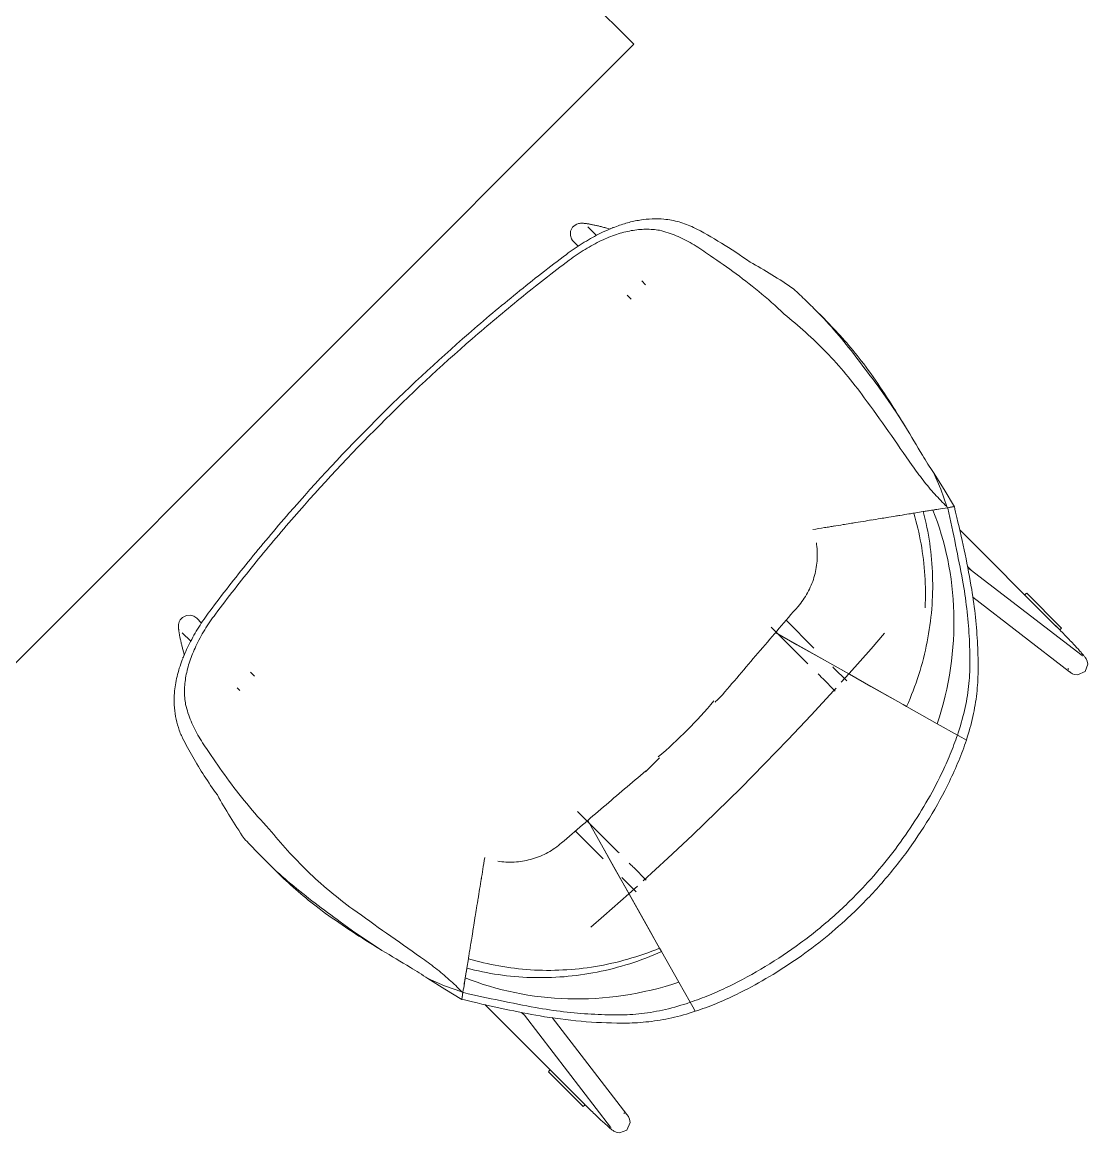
# Model space of a CAD drawing. Header units: millimetres. Extents: x 79795 to 317870, y -36033 to 97293.
# Drawn here: x 187327 to 188159, y 16444 to 17311 of the extents above; entities that cross this region are included whole.
import ezdxf

# ---------------------------------------------------------------- set-up
doc = ezdxf.new("R2010")
doc.units = ezdxf.units.MM
doc.header["$MEASUREMENT"] = 0
doc.layers.add('I-FURN', color=8, linetype='CONTINUOUS', lineweight=9)

msp = doc.modelspace()

# ---------------------------------------------------------------- linework, layer by layer
at = {"layer": 'I-FURN'}
for p, q in [((187804.6, 17293.55), (187309.63, 17788.53)), ((187309.63, 16798.58), (187804.6, 17293.55)), ((187755.22, 17147.78), (187756.8, 17150.86)), ((187756.8, 17150.86), (187758.72, 17152.56)), ((187758.72, 17152.56), (187760.24, 17153.33)), ((187760.24, 17153.33), (187761.35, 17153.67)), ((187761.35, 17153.67), (187762.2, 17153.84)), ((187762.2, 17153.84), (187762.88, 17153.92)), ((187762.88, 17153.92), (187763.46, 17153.95)), ((187763.46, 17153.95), (187763.98, 17153.96)), ((187763.98, 17153.96), (187764.46, 17153.95)), ((187764.46, 17153.95), (187764.93, 17153.93)), ((187764.93, 17153.93), (187765.39, 17153.9)), ((187765.39, 17153.9), (187765.85, 17153.86)), ((187765.85, 17153.86), (187766.32, 17153.81)), ((187766.32, 17153.81), (187766.79, 17153.75)), ((187766.79, 17153.75), (187767.28, 17153.69)), ((187767.28, 17153.69), (187767.78, 17153.62)), ((187767.78, 17153.62), (187768.29, 17153.54)), ((187768.29, 17153.54), (187768.82, 17153.46)), ((187775.43, 17144.39), (187768.74, 17151.09)), ((187768.82, 17153.46), (187769.36, 17153.37)), ((187769.36, 17153.37), (187769.92, 17153.27)), ((187769.92, 17153.27), (187770.49, 17153.17)), ((187770.49, 17153.17), (187771.07, 17153.06)), ((187771.07, 17153.06), (187771.67, 17152.94)), ((187771.67, 17152.94), (187772.29, 17152.82)), ((187772.29, 17152.82), (187772.91, 17152.69)), ((187772.91, 17152.69), (187773.55, 17152.55)), ((187773.55, 17152.55), (187774.2, 17152.41)), ((187774.2, 17152.41), (187774.86, 17152.27)), ((187774.86, 17152.27), (187775.53, 17152.12)), ((187775.53, 17152.12), (187776.22, 17151.96)), ((187776.22, 17151.96), (187776.91, 17151.8)), ((187776.91, 17151.8), (187777.6, 17151.63)), ((187777.6, 17151.63), (187778.31, 17151.46)), ((187778.31, 17151.46), (187779.02, 17151.29)), ((187779.02, 17151.29), (187779.73, 17151.11)), ((187779.73, 17151.11), (187780.45, 17150.93)), ((187780.45, 17150.93), (187781.17, 17150.74)), ((187781.17, 17150.74), (187781.89, 17150.55)), ((187781.89, 17150.55), (187782.61, 17150.36)), ((187782.61, 17150.36), (187782.81, 17150.31)), ((187786.21, 17149.4), (187782.81, 17150.31)), ((187788, 17150.38), (187788.14, 17150.88)), ((187755.22, 17147.78), (187755.05, 17144.33)), ((187755.05, 17144.33), (187755.86, 17141.9)), ((187755.86, 17141.9), (187756.8, 17140.47)), ((187756.8, 17140.47), (187757.42, 17139.77)), ((187757.42, 17139.77), (187761.21, 17135.99)), ((187813.82, 17106), (187810.93, 17108.89)), ((187799.27, 17097.93), (187802.5, 17094.69)), ((187952.64, 17079.92), (187946.7, 17085.86)), ((187994.44, 17027.76), (188002.6, 17016.45)), ((188002.6, 17016.45), (188009.77, 17005.78)), ((188009.77, 17005.78), (188016.61, 16995.17)), ((188038.62, 16959.38), (188044.34, 16946.42)), ((188046.75, 16946.08), (188038.62, 16959.38)), ((188044.34, 16946.42), (188048.87, 16932.91)), ((188054.87, 16932.77), (188046.75, 16946.08)), ((188049.45, 16932), (188048.87, 16932.91)), ((188049.45, 16932), (188054.83, 16932.87)), ((188054.81, 16932.86), (188049.48, 16932)), ((188054.23, 16932.77), (188049.51, 16932.01)), ((188023.07, 16927.72), (188030.46, 16928.92)), ((188030.46, 16928.92), (188033.7, 16929.44)), ((188033.7, 16929.44), (188038.02, 16930.14)), ((188038.02, 16930.14), (188044.05, 16931.12)), ((188049.48, 16932), (188049.57, 16931.52)), ((188132.79, 16840.93), (188058.84, 16914.89)), ((187947.25, 16903.2), (187947.05, 16904.69)), ((188064.97, 16886.12), (188067.64, 16883.46)), ((188067.16, 16883.89), (188065.99, 16884.67)), ((188154.42, 16816.67), (188067.16, 16883.89)), ((188109.81, 16863.9), (188111.18, 16865.26)), ((188138.49, 16838.05), (188111.23, 16865.31)), ((188069.14, 16862.16), (188144.65, 16804)), ((187452.32, 16846.38), (187450.62, 16844.46)), ((187455.4, 16847.96), (187452.32, 16846.38)), ((187455.4, 16847.96), (187458.85, 16848.13)), ((187458.85, 16848.13), (187461.28, 16847.32)), ((187461.28, 16847.32), (187462.71, 16846.38)), ((187462.71, 16846.38), (187463.41, 16845.76)), ((187467.19, 16841.97), (187463.41, 16845.76)), ((187449.23, 16839.72), (187449.22, 16839.2)), ((187449.22, 16839.2), (187449.23, 16838.72)), ((187449.26, 16840.3), (187449.23, 16839.72)), ((187449.23, 16838.72), (187449.25, 16838.25)), ((187449.25, 16838.25), (187449.28, 16837.79)), ((187449.34, 16840.98), (187449.26, 16840.3)), ((187449.28, 16837.79), (187449.32, 16837.33)), ((187449.32, 16837.33), (187449.37, 16836.86)), ((187449.5, 16841.82), (187449.34, 16840.98)), ((187449.85, 16842.94), (187449.5, 16841.82)), ((187450.62, 16844.46), (187449.85, 16842.94)), ((187911.9, 16838.8), (187938.93, 16811.77)), ((187945.17, 16822.5), (187923.49, 16844.18)), ((188133.01, 16840.71), (188132.79, 16840.93)), ((188137.07, 16836.64), (188132.8, 16840.91)), ((188134.01, 16839.71), (188133.01, 16840.71)), ((188135.01, 16838.71), (188134.01, 16839.71)), ((188135.99, 16837.71), (188135.01, 16838.71)), ((188136.98, 16836.72), (188135.99, 16837.71)), ((188138.44, 16838), (188137.07, 16836.64)), ((187449.37, 16836.86), (187449.43, 16836.38)), ((187449.43, 16836.38), (187449.49, 16835.9)), ((187449.49, 16835.9), (187449.56, 16835.4)), ((187449.56, 16835.4), (187449.64, 16834.89)), ((187449.64, 16834.89), (187449.72, 16834.36)), ((187449.72, 16834.36), (187449.81, 16833.82)), ((187449.81, 16833.82), (187449.91, 16833.26)), ((187449.91, 16833.26), (187450.01, 16832.69)), ((187450.01, 16832.69), (187450.12, 16832.11)), ((187450.12, 16832.11), (187450.24, 16831.51)), ((187450.24, 16831.51), (187450.36, 16830.89)), ((187450.36, 16830.89), (187450.49, 16830.27)), ((187450.49, 16830.27), (187450.63, 16829.63)), ((187450.63, 16829.63), (187450.77, 16828.98)), ((187450.77, 16828.98), (187450.91, 16828.32)), ((187450.91, 16828.32), (187451.06, 16827.64)), ((187452.09, 16834.44), (187458.79, 16827.75)), ((187931.94, 16825.11), (187915.22, 16834.53)), ((187915.22, 16834.53), (188014.8, 16778.43)), ((188000.16, 16833.98), (187989.73, 16821.91)), ((188137.95, 16835.73), (188136.98, 16836.72)), ((188138.91, 16834.75), (188137.95, 16835.73)), ((188139.87, 16833.77), (188138.91, 16834.75)), ((188140.81, 16832.81), (188139.87, 16833.77)), ((188141.74, 16831.85), (188140.81, 16832.81)), ((188142.65, 16830.91), (188141.74, 16831.85)), ((188143.54, 16829.98), (188142.65, 16830.91)), ((188144.42, 16829.07), (188143.54, 16829.98)), ((188145.28, 16828.18), (188144.42, 16829.07)), ((187451.06, 16827.64), (187451.22, 16826.96)), ((187451.22, 16826.96), (187451.38, 16826.27)), ((187451.38, 16826.27), (187451.55, 16825.58)), ((187451.55, 16825.58), (187451.72, 16824.87)), ((187451.72, 16824.87), (187451.89, 16824.16)), ((187451.89, 16824.16), (187452.07, 16823.45)), ((187452.07, 16823.45), (187452.25, 16822.73)), ((187452.25, 16822.73), (187452.44, 16822.01)), ((187452.44, 16822.01), (187452.63, 16821.29)), ((187452.63, 16821.29), (187452.82, 16820.56)), ((187452.82, 16820.56), (187452.87, 16820.37)), ((187452.87, 16820.37), (187453.78, 16816.97)), ((187953.38, 16813.03), (187931.94, 16825.11)), ((187989.73, 16821.91), (187972.58, 16802.53)), ((188146.11, 16827.3), (188145.28, 16828.18)), ((188146.93, 16826.44), (188146.11, 16827.3)), ((188147.72, 16825.6), (188146.93, 16826.44)), ((188148.48, 16824.79), (188147.72, 16825.6)), ((188149.22, 16823.99), (188148.48, 16824.79)), ((188149.94, 16823.22), (188149.22, 16823.99)), ((188150.62, 16822.48), (188149.94, 16823.22)), ((188151.28, 16821.76), (188150.62, 16822.48)), ((188151.91, 16821.07), (188151.28, 16821.76)), ((188152.51, 16820.41), (188151.91, 16821.07)), ((188153.08, 16819.77), (188152.51, 16820.41)), ((188153.62, 16819.16), (188153.08, 16819.77)), ((187452.3, 16815.04), (187452.8, 16815.17)), ((187939.66, 16811.04), (187938.93, 16811.77)), ((187940.48, 16810.22), (187939.66, 16811.04)), ((187972.94, 16802.01), (187953.38, 16813.03)), ((188154.13, 16818.58), (188153.62, 16819.16)), ((188154.61, 16818.03), (188154.13, 16818.58)), ((188154.47, 16816.63), (188154.42, 16816.67)), ((188154.62, 16816.52), (188154.47, 16816.63)), ((188155.05, 16817.5), (188154.61, 16818.03)), ((188154.68, 16816.48), (188154.62, 16816.52)), ((188155.47, 16817.01), (188155.05, 16817.5)), ((188155.86, 16816.53), (188155.47, 16817.01)), ((188156.23, 16816.07), (188155.86, 16816.53)), ((188156.57, 16815.63), (188156.23, 16816.07)), ((188156.9, 16815.19), (188156.57, 16815.63)), ((188157.23, 16814.72), (188156.9, 16815.19)), ((188157.57, 16814.19), (188157.23, 16814.72)), ((188157.96, 16813.49), (188157.57, 16814.19)), ((188158.45, 16812.34), (188157.96, 16813.49)), ((188158.92, 16809.83), (188158.45, 16812.34)), ((187508.49, 16800.67), (187505.46, 16803.7)), ((187949.19, 16801.51), (187948.45, 16802.25)), ((187959.9, 16807.77), (187960.5, 16807.17)), ((187970.79, 16796.88), (187960.5, 16807.17)), ((187972.58, 16802.53), (187966.53, 16795.81)), ((188143.64, 16806.2), (188143.4, 16806.49)), ((188143.81, 16805.98), (188143.64, 16806.2)), ((188143.93, 16805.82), (188143.81, 16805.98)), ((188144.86, 16803.84), (188144.65, 16804)), ((188145.3, 16803.51), (188144.86, 16803.84)), ((188145.77, 16803.19), (188145.3, 16803.51)), ((188146.32, 16802.84), (188145.77, 16803.19)), ((188147.04, 16802.44), (188146.32, 16802.84)), ((188148.26, 16801.94), (188147.04, 16802.44)), ((188156.83, 16804.17), (188151.01, 16801.53)), ((188156.83, 16804.17), (188158.92, 16809.83)), ((187949.92, 16800.78), (187949.19, 16801.51)), ((187950.64, 16800.06), (187949.92, 16800.78)), ((187951.34, 16799.36), (187950.64, 16800.06)), ((187952.02, 16798.68), (187951.34, 16799.36)), ((187952.02, 16798.68), (187961.87, 16788.83)), ((187989.64, 16792.6), (187972.94, 16802.01)), ((188151.01, 16801.53), (188148.26, 16801.94)), ((187494.98, 16791.55), (187497.17, 16789.36)), ((187942.92, 16770.09), (187960.65, 16789.33)), ((187960.65, 16789.33), (187962.43, 16791.29)), ((188002.59, 16785.31), (187989.64, 16792.6)), ((188011.12, 16780.5), (188002.59, 16785.31)), ((188014.8, 16778.43), (188011.12, 16780.5)), ((188017.51, 16776.9), (188014.8, 16778.43)), ((188014.8, 16778.43), (188017.51, 16776.9)), ((188041.39, 16763.45), (188017.51, 16776.9)), ((188017.51, 16776.9), (188041.39, 16763.45)), ((187924.88, 16750.99), (187942.92, 16770.09)), ((188057.1, 16754.59), (188041.39, 16763.45)), ((188041.39, 16763.45), (188057.1, 16754.59)), ((187906.56, 16732.04), (187924.88, 16750.99)), ((188057.1, 16754.59), (188060.62, 16752.61)), ((188057.1, 16754.59), (188060.62, 16752.61)), ((188060.62, 16752.61), (188064.12, 16750.64)), ((188060.62, 16752.61), (188064.12, 16750.64)), ((187813.92, 16726.61), (187813.63, 16725.82)), ((187888, 16713.28), (187906.56, 16732.04)), ((187869.22, 16694.74), (187888, 16713.28)), ((187791.41, 16664.25), (187760.59, 16695.07)), ((187850.26, 16676.46), (187869.22, 16694.74)), ((187768.65, 16687.96), (187778.07, 16671.24)), ((187824.75, 16588.38), (187768.65, 16687.96)), ((187759, 16679.69), (187780.68, 16658.01)), ((187831.14, 16658.45), (187850.26, 16676.46)), ((187778.07, 16671.24), (187790.15, 16649.8)), ((187791.41, 16664.25), (187792.23, 16663.43)), ((187517.32, 16656.48), (187523.26, 16650.54)), ((187698.49, 16656.13), (187699.98, 16655.93)), ((187792.23, 16663.43), (187793.05, 16662.61)), ((187811.89, 16640.74), (187831.14, 16658.45)), ((187790.15, 16649.8), (187801.17, 16630.23)), ((187801.01, 16654.65), (187801.76, 16653.9)), ((187801.76, 16653.9), (187802.49, 16653.17)), ((187802.49, 16653.17), (187803.2, 16652.46)), ((187803.2, 16652.46), (187803.9, 16651.76)), ((187803.9, 16651.76), (187804.5, 16651.16)), ((187814.35, 16641.31), (187804.5, 16651.16)), ((187796.01, 16642.67), (187795.33, 16643.36)), ((187796.01, 16642.67), (187806.3, 16632.39)), ((187781.27, 16613.45), (187800.65, 16630.6)), ((187800.65, 16630.6), (187807.37, 16636.65)), ((187801.17, 16630.23), (187810.58, 16613.54)), ((187771, 16604.57), (187781.27, 16613.45)), ((187810.58, 16613.54), (187817.87, 16600.59)), ((187586.73, 16600.58), (187575.42, 16608.74)), ((187597.4, 16593.41), (187586.73, 16600.58)), ((187817.87, 16600.59), (187822.68, 16592.06)), ((187608.01, 16586.57), (187597.4, 16593.41)), ((187822.68, 16592.06), (187824.75, 16588.38)), ((187824.75, 16588.38), (187826.28, 16585.67)), ((187826.28, 16585.67), (187824.75, 16588.38)), ((187826.28, 16585.67), (187839.73, 16561.79)), ((187839.73, 16561.79), (187826.28, 16585.67)), ((187674.26, 16572.72), (187675.46, 16580.11)), ((187673.03, 16565.16), (187673.73, 16569.48)), ((187673.73, 16569.48), (187674.26, 16572.72)), ((187656.75, 16558.84), (187643.8, 16564.56)), ((187643.8, 16564.56), (187657.1, 16556.43)), ((187672.06, 16559.13), (187673.03, 16565.16)), ((187839.73, 16561.79), (187848.59, 16546.08)), ((187848.59, 16546.08), (187839.73, 16561.79)), ((187670.27, 16554.31), (187656.75, 16558.84)), ((187657.1, 16556.43), (187670.41, 16548.31)), ((187671.18, 16553.73), (187670.27, 16554.31)), ((187670.31, 16548.35), (187671.18, 16553.73)), ((187671.18, 16553.7), (187670.31, 16548.37)), ((187671.17, 16553.67), (187670.31, 16548.37)), ((187671.66, 16553.61), (187671.18, 16553.7)), ((187688.29, 16544.34), (187762.25, 16470.39)), ((187850.57, 16542.56), (187848.59, 16546.08)), ((187850.57, 16542.56), (187848.59, 16546.08)), ((187852.54, 16539.06), (187850.57, 16542.56)), ((187852.54, 16539.06), (187850.57, 16542.56)), ((187719.75, 16535.51), (187717.05, 16538.21)), ((187719.29, 16536.02), (187718.51, 16537.19)), ((187719.29, 16536.02), (187786.5, 16448.76)), ((187799.18, 16458.52), (187740.94, 16534.13)), ((187737.87, 16491.95), (187765.13, 16464.69)), ((187737.92, 16492), (187739.28, 16493.37)), ((187762.24, 16470.41), (187766.54, 16466.1)), ((187762.47, 16470.16), (187762.25, 16470.39)), ((187763.47, 16469.17), (187762.47, 16470.16)), ((187764.47, 16468.17), (187763.47, 16469.17)), ((187765.47, 16467.18), (187764.47, 16468.17)), ((187766.54, 16466.1), (187765.18, 16464.74)), ((187766.46, 16466.2), (187765.47, 16467.18)), ((187767.45, 16465.23), (187766.46, 16466.2)), ((187768.43, 16464.26), (187767.45, 16465.23)), ((187769.41, 16463.31), (187768.43, 16464.26)), ((187770.37, 16462.37), (187769.41, 16463.31)), ((187771.33, 16461.44), (187770.37, 16462.37)), ((187772.27, 16460.53), (187771.33, 16461.44)), ((187773.2, 16459.64), (187772.27, 16460.53)), ((187774.11, 16458.76), (187773.2, 16459.64)), ((187775, 16457.9), (187774.11, 16458.76)), ((187775.88, 16457.07), (187775, 16457.9)), ((187776.74, 16456.25), (187775.88, 16457.07)), ((187777.58, 16455.46), (187776.74, 16456.25)), ((187796.98, 16459.54), (187796.69, 16459.77)), ((187797.2, 16459.37), (187796.98, 16459.54)), ((187797.36, 16459.25), (187797.2, 16459.37)), ((187799.34, 16458.32), (187799.18, 16458.52)), ((187799.66, 16457.88), (187799.34, 16458.32)), ((187799.99, 16457.41), (187799.66, 16457.88)), ((187800.34, 16456.86), (187799.99, 16457.41)), ((187800.74, 16456.14), (187800.34, 16456.86)), ((187801.24, 16454.92), (187800.74, 16456.14)), ((187778.39, 16454.7), (187777.58, 16455.46)), ((187779.19, 16453.96), (187778.39, 16454.7)), ((187779.95, 16453.24), (187779.19, 16453.96)), ((187780.7, 16452.55), (187779.95, 16453.24)), ((187781.42, 16451.9), (187780.7, 16452.55)), ((187782.11, 16451.27), (187781.42, 16451.9)), ((187782.77, 16450.67), (187782.11, 16451.27)), ((187783.41, 16450.1), (187782.77, 16450.67)), ((187784.02, 16449.56), (187783.41, 16450.1)), ((187784.6, 16449.05), (187784.02, 16449.56)), ((187785.15, 16448.57), (187784.6, 16449.05)), ((187785.67, 16448.12), (187785.15, 16448.57)), ((187786.17, 16447.71), (187785.67, 16448.12)), ((187786.65, 16447.32), (187786.17, 16447.71)), ((187786.54, 16448.71), (187786.5, 16448.76)), ((187786.66, 16448.56), (187786.54, 16448.71)), ((187787.1, 16446.95), (187786.65, 16447.32)), ((187786.7, 16448.5), (187786.66, 16448.56)), ((187787.55, 16446.61), (187787.1, 16446.95)), ((187799.01, 16446.35), (187801.65, 16452.17)), ((187801.65, 16452.17), (187801.24, 16454.92)), ((187787.99, 16446.28), (187787.55, 16446.61)), ((187788.46, 16445.95), (187787.99, 16446.28)), ((187788.99, 16445.61), (187788.46, 16445.95)), ((187789.69, 16445.22), (187788.99, 16445.61)), ((187790.84, 16444.72), (187789.69, 16445.22)), ((187793.35, 16444.26), (187790.84, 16444.72)), ((187799.01, 16446.35), (187793.35, 16444.26))]:
    msp.add_line(p, q, dxfattribs=at)
msp.add_arc((187579.49, 17023.69), 376.15, 310.47067, 319.87406, dxfattribs=at)
for centre, major_axis, ratio, start_param, end_param in [((183733.86, 15278.67), (4235.43, -4235.43), 0.743145, 1.263009, 1.26499), ((183490.29, 14224.32), (-3756.55, -3756.55), 0.981627, 2.896316, 2.901258), ((188555.81, 16892.65), (411.51, -411.51), 0.743145, 3.994777, 4.011317), ((189324.51, 20869.32), (4235.43, -4235.43), 0.743145, 5.018195, 5.020176), ((190378.85, 21112.88), (-3756.55, -3756.55), 0.981627, 0.240335, 0.245277), ((187710.53, 16047.37), (411.51, -411.51), 0.743145, 2.271868, 2.288409)]:
    msp.add_ellipse(centre, major_axis=major_axis, ratio=ratio, start_param=start_param, end_param=end_param, dxfattribs=at)
for points, knots in [([(187789.83, 17151.01), (187793.14, 17152.29), (187799.69, 17154.47), (187812.63, 17157.32), (187826.24, 17157.83), (187840.05, 17155.25), (187847.49, 17152.47), (187851.1, 17150.74)], [-1, -1, -1, -1, -0.85, -0.7, -0.4, -0.2, 0, 0, 0, 0]), ([(187473.56, 16851.24), (187483.34, 16864.25), (187503.42, 16889.97), (187545.75, 16940.36), (187602.27, 17000.91), (187662.81, 17057.43), (187713.2, 17099.75), (187738.93, 17119.83), (187751.93, 17129.62)], [-1, -1, -1, -1, -0.875, -0.75, -0.5, -0.25, -0.125, 0, 0, 0, 0]), ([(187754.16, 17125.12), (187741.25, 17115.42), (187715.73, 17095.51), (187665.75, 17053.54), (187605.69, 16997.48), (187549.64, 16937.43), (187507.66, 16887.44), (187487.75, 16861.92), (187478.06, 16849.02)], [-1, -1, -1, -1, -0.875, -0.75, -0.5, -0.25, -0.125, 0, 0, 0, 0]), ([(188031.91, 16853.97), (188032.34, 16862.43), (188032.17, 16887.71), (188027.74, 16912.18), (188023.07, 16927.72)], [0.4999878, 0.4999878, 0.4999878, 0.4999878, 0.6666667, 1, 1, 1, 1]), ([(187953.32, 16916.43), (187954.72, 16916.65), (187957.41, 16917.09), (187960.07, 16917.52), (187961.36, 16917.73)], [-0.93070121, -0.93070121, -0.93070121, -0.93070121, -0.89285714, -0.85714286, -0.85714286, -0.85714286, -0.85714286]), ([(187960.24, 16917.55), (187962.86, 16917.97), (187965.73, 16918.43), (187968.54, 16918.89), (187968.82, 16918.94)], [-0.85714286, -0.85714286, -0.85714286, -0.85714286, -0.78571429, -0.77790979, -0.77790979, -0.77790979, -0.77790979]), ([(187968.83, 16918.94), (187968.88, 16918.94), (187970.81, 16919.26), (187973.34, 16919.67), (187975.77, 16920.06), (187976.37, 16920.16)], [-0.78716796, -0.78716796, -0.78716796, -0.78716796, -0.78571429, -0.73214286, -0.71428571, -0.71428571, -0.71428571, -0.71428571]), ([(187452.17, 16813.35), (187450.46, 16808.94), (187447.71, 16800.24), (187445.29, 16785.23), (187445.97, 16771.92), (187448.93, 16760.33), (187451.14, 16754.79), (187452.44, 16752.08)], [0, 0, 0, 0, 0.2, 0.4, 0.7, 0.85, 1, 1, 1, 1]), ([(187878.66, 16558.43), (187888.32, 16563.12), (187907.37, 16573.5), (187935.06, 16591.95), (187961.24, 16613.19), (187990.26, 16641.67), (188014.09, 16671.64), (188032.85, 16701.51), (188041, 16716.79), (188044.75, 16724.52)], [-1, -1, -1, -1, -0.861111, -0.722222, -0.583333, -0.444444, -0.222222, -0.111111, 0, 0, 0, 0]), ([(188050.9, 16718.36), (188046.19, 16708.72), (188035.76, 16689.69), (188017.26, 16662.05), (187996, 16635.91), (187967.53, 16606.9), (187937.6, 16583.05), (187907.77, 16564.23), (187892.53, 16556.05), (187884.82, 16552.27)], [-1, -1, -1, -1, -0.861111, -0.722222, -0.583333, -0.444444, -0.222222, -0.111111, 0, 0, 0, 0]), ([(187677.8, 16594.57), (187677.72, 16594.08), (187677.51, 16592.8), (187677.32, 16591.62), (187677.21, 16590.91)], [0.65678994, 0.65678994, 0.65678994, 0.65678994, 0.67857143, 0.71428571, 0.71428571, 0.71428571, 0.71428571]), ([(187675.46, 16580.11), (187675.54, 16580.64), (187675.81, 16582.3), (187676.46, 16586.31), (187677, 16589.65), (187677.24, 16591.11)], [-1, -1, -1, -1, -0.8928571, -0.7857143, -0.7142857, -0.7142857, -0.7142857, -0.7142857])]:
    msp.add_open_spline(points, degree=3, knots=knots, dxfattribs=at)
for points in [[(187751.93, 17129.62), (187756.04, 17132.69), (187764.32, 17138.38), (187777.1, 17145.58), (187785.57, 17149.36), (187789.83, 17151.01)], [(187824.76, 17148.42), (187821.22, 17149.03), (187814, 17149.58), (187802.65, 17148.48), (187790.97, 17145.45), (187783.15, 17142.27), (187779.21, 17140.39)], [(187851.1, 17150.74), (187858.34, 17147.05), (187872.96, 17138.81), (187887.84, 17128.96), (187895.33, 17123.64)], [(187779.21, 17140.39), (187774.95, 17138.36), (187766.51, 17133.78), (187758.24, 17128.18), (187754.16, 17125.12)], [(187862.08, 17130), (187858.16, 17132.93), (187850.18, 17138.19), (187837.82, 17144.57), (187829.18, 17147.35), (187824.76, 17148.42)], [(187922.01, 17083.12), (187915.42, 17089.32), (187902.15, 17101.1), (187881.86, 17116.53), (187868.64, 17125.73), (187862.08, 17130)], [(187895.33, 17123.64), (187901.01, 17120.54), (187912.36, 17113.94), (187923.65, 17106.59), (187929.27, 17102.73)], [(187929.27, 17102.73), (187932.54, 17099.69), (187939.06, 17093.46), (187945.58, 17086.99), (187948.85, 17083.71)], [(187984.48, 17017.8), (187979.88, 17024.17), (187970.34, 17036.45), (187954.94, 17053.48), (187938.71, 17069.03), (187927.63, 17078.58), (187922.01, 17083.12)], [(187948.85, 17083.71), (187954.33, 17078.19), (187964.79, 17066.48), (187979.75, 17047.51), (187989.52, 17034.38), (187994.44, 17027.76)], [(187955.16, 17077.39), (187953.07, 17079.5), (187950.97, 17081.59), (187948.86, 17083.68)], [(187982.16, 17046.62), (187977.9, 17052.05), (187969.18, 17062.64), (187959.93, 17072.59), (187955.16, 17077.39)], [(188010.5, 17005.05), (188005.97, 17012.26), (187996.8, 17026.49), (187987.16, 17040.06), (187982.16, 17046.62)], [(188021.84, 16965.02), (188015.7, 16973.88), (188003.34, 16991.54), (187990.79, 17009.07), (187984.48, 17017.8)], [(188029.84, 16973.02), (188031.23, 16970.66), (188034.09, 16966.03), (188037.09, 16961.57), (188038.62, 16959.38)], [(188048.87, 16932.91), (188045.67, 16935.97), (188039.38, 16942.46), (188030.34, 16953.28), (188024.61, 16961.02), (188021.84, 16965.02)], [(188054.22, 16932.77), (188052.37, 16932.47), (188050.65, 16932.19), (188049.51, 16932.01)], [(187996.95, 16923.49), (187998.83, 16923.8), (188000.64, 16924.09), (188002.38, 16924.37)], [(188001.98, 16924.31), (188004.34, 16924.69), (188006.49, 16925.04), (188008.52, 16925.37)], [(188008.6, 16925.38), (188009.9, 16925.59), (188011.14, 16925.79), (188012.27, 16925.97)], [(188012.07, 16925.94), (188014.98, 16926.41), (188019.86, 16927.2), (188022.37, 16927.61), (188023.07, 16927.72)], [(188017.51, 16776.9), (188024.8, 16793.17), (188035.51, 16827.04), (188039.7, 16879.05), (188034.74, 16912.74), (188030.46, 16928.92)], [(188030.46, 16928.92), (188031.36, 16929.07), (188032.44, 16929.24), (188033.7, 16929.44)], [(188033.7, 16929.44), (188034.96, 16929.65), (188036.4, 16929.88), (188038.02, 16930.14)], [(188038.02, 16930.14), (188039.13, 16930.32), (188040.64, 16930.57), (188042.54, 16930.88)], [(188041.39, 16763.45), (188050.97, 16792.15), (188059.38, 16851.08), (188047.82, 16905.55), (188038.02, 16930.14)], [(188042.55, 16930.88), (188044.45, 16931.19), (188046.75, 16931.56), (188049.45, 16932)], [(188049.57, 16931.52), (188051.78, 16921.82), (188055.87, 16902.72), (188059.47, 16884.34), (188061.17, 16875.37)], [(188068.33, 16868.22), (188066.81, 16877.12), (188063.41, 16895.44), (188059.1, 16914.63), (188056.68, 16924.41)], [(187944.24, 16914.95), (187947.31, 16915.45), (187950.33, 16915.94), (187953.32, 16916.42)], [(187975.5, 16920.02), (187978.28, 16920.47), (187980.99, 16920.91), (187983.63, 16921.33)], [(187983.62, 16921.33), (187985.88, 16921.7), (187988.08, 16922.06), (187990.22, 16922.4)], [(187989.59, 16922.3), (187992.14, 16922.71), (187994.62, 16923.11), (187996.97, 16923.5)], [(187932.76, 16854.98), (187935.6, 16858.26), (187940.57, 16865.41), (187945.65, 16877.41), (187948.09, 16890.2), (187947.85, 16898.91), (187947.25, 16903.2)], [(188061.17, 16875.37), (188062.49, 16867.96), (188064.67, 16853.28), (188066.54, 16831.7), (188066.95, 16817.54), (188066.93, 16810.52)], [(188073.28, 16804.17), (188073.35, 16811.11), (188073.08, 16825.11), (188071.48, 16846.42), (188069.52, 16860.91), (188068.33, 16868.22)], [(187873.84, 16786.02), (187883.67, 16797.64), (187903.33, 16820.75), (187922.96, 16843.61), (187932.76, 16854.98)], [(187473.56, 16851.24), (187470.49, 16847.14), (187464.8, 16838.86), (187457.6, 16826.08), (187453.82, 16817.6), (187452.17, 16813.35)], [(187462.79, 16823.97), (187464.82, 16828.23), (187469.4, 16836.67), (187475, 16844.93), (187478.06, 16849.02)], [(187454.76, 16778.42), (187454.15, 16781.96), (187453.6, 16789.18), (187454.7, 16800.53), (187457.73, 16812.21), (187460.91, 16820.02), (187462.79, 16823.97)], [(188066.93, 16810.52), (188066.95, 16804.64), (188066.23, 16792.63), (188063.07, 16773.85), (188059.34, 16761.06), (188057.1, 16754.59)], [(188064.12, 16750.64), (188066.17, 16756.84), (188069.6, 16769.09), (188072.53, 16787.07), (188073.26, 16798.55), (188073.28, 16804.17)], [(187868, 16780.19), (187869.94, 16782.13), (187871.89, 16784.08), (187873.84, 16786.02)], [(187473.18, 16741.1), (187470.26, 16745.01), (187465, 16752.98), (187458.63, 16765.3), (187455.84, 16773.98), (187454.76, 16778.42)], [(187452.44, 16752.08), (187454.94, 16747.31), (187460.28, 16737.66), (187469.14, 16722.72), (187475.95, 16712.81), (187479.54, 16707.85)], [(188044.75, 16724.52), (188047.19, 16729.56), (188051.71, 16739.63), (188055.44, 16749.63), (188057.1, 16754.59)], [(188064.12, 16750.64), (188062.38, 16745.32), (188058.41, 16734.59), (188053.55, 16723.78), (188050.9, 16718.36)], [(187520.06, 16681.17), (187513.86, 16687.76), (187502.08, 16701.03), (187486.65, 16721.31), (187477.45, 16734.53), (187473.18, 16741.1)], [(187813.63, 16725.82), (187817.27, 16729.46), (187820.92, 16733.1), (187824.56, 16736.75)], [(187748.2, 16670.42), (187759.04, 16679.76), (187780.83, 16698.48), (187802.85, 16717.23), (187813.92, 16726.61)], [(187479.54, 16707.85), (187482.63, 16702.18), (187489.22, 16690.85), (187496.58, 16679.55), (187500.45, 16673.91)], [(187585.38, 16618.7), (187579.01, 16623.29), (187566.73, 16632.84), (187549.7, 16648.24), (187534.15, 16664.47), (187524.6, 16675.55), (187520.06, 16681.17)], [(187519.47, 16654.33), (187516.18, 16657.6), (187509.72, 16664.12), (187503.49, 16670.64), (187500.45, 16673.91)], [(187699.98, 16655.93), (187704.26, 16655.33), (187712.96, 16655.08), (187725.75, 16657.53), (187737.75, 16662.6), (187744.91, 16667.58), (187748.2, 16670.42)], [(187686.75, 16649.86), (187687.24, 16652.85), (187687.73, 16655.87), (187688.22, 16658.94)], [(187575.42, 16608.74), (187568.8, 16613.66), (187555.67, 16623.43), (187536.7, 16638.38), (187524.99, 16648.85), (187519.47, 16654.33)], [(187519.5, 16654.32), (187521.59, 16652.21), (187523.68, 16650.11), (187525.79, 16648.02)], [(187525.79, 16648.02), (187530.59, 16643.25), (187540.54, 16634), (187551.13, 16625.28), (187556.55, 16621.02)], [(187686.75, 16649.86), (187686.32, 16647.15), (187685.88, 16644.48), (187685.45, 16641.83)], [(187684.24, 16634.36), (187684.69, 16637.09), (187685.13, 16639.85), (187685.59, 16642.67)], [(187684.24, 16634.36), (187683.83, 16631.8), (187683.42, 16629.28), (187683.02, 16626.81)], [(187556.55, 16621.02), (187563.12, 16616.02), (187576.69, 16606.38), (187590.92, 16597.21), (187598.12, 16592.68)], [(187681.84, 16619.54), (187682.27, 16622.18), (187682.71, 16624.91), (187683.16, 16627.67)], [(187638.16, 16581.34), (187629.3, 16587.48), (187611.64, 16599.84), (187594.11, 16612.39), (187585.38, 16618.7)], [(187679.69, 16606.23), (187680.07, 16608.58), (187680.46, 16611.03), (187680.88, 16613.59)], [(187681.84, 16619.54), (187681.48, 16617.29), (187681.12, 16615.09), (187680.78, 16612.96)], [(187679.69, 16606.23), (187679.38, 16604.34), (187679.09, 16602.53), (187678.81, 16600.8)], [(187677.8, 16594.58), (187678.13, 16596.62), (187678.49, 16598.84), (187678.87, 16601.2)], [(187674.26, 16572.72), (187690.44, 16568.44), (187724.13, 16563.48), (187776.13, 16567.66), (187810, 16578.38), (187826.28, 16585.67)], [(187675.46, 16580.11), (187691, 16575.44), (187723.63, 16569.54), (187774.72, 16572.05), (187808.44, 16581.63), (187824.75, 16588.38)], [(187670.27, 16554.31), (187667.21, 16557.5), (187660.72, 16563.8), (187649.9, 16572.84), (187642.16, 16578.57), (187638.16, 16581.34)], [(187630.16, 16573.34), (187632.51, 16571.95), (187637.15, 16569.09), (187641.61, 16566.09), (187643.8, 16564.56)], [(187673.73, 16569.48), (187673.53, 16568.22), (187673.3, 16566.78), (187673.03, 16565.16)], [(187674.26, 16572.72), (187674.11, 16571.82), (187673.94, 16570.74), (187673.73, 16569.48)], [(187672.3, 16560.63), (187671.99, 16558.73), (187671.62, 16556.43), (187671.18, 16553.73)], [(187673.03, 16565.16), (187672.86, 16564.05), (187672.61, 16562.54), (187672.3, 16560.64)], [(187673.03, 16565.16), (187697.62, 16555.36), (187752.1, 16543.8), (187811.03, 16552.21), (187839.73, 16561.79)], [(187670.31, 16548.37), (187670.66, 16550.47), (187670.94, 16552.24), (187671.17, 16553.67)], [(187727.81, 16542.01), (187718.82, 16543.71), (187700.44, 16547.31), (187681.35, 16551.41), (187671.66, 16553.61)], [(187848.59, 16546.08), (187853.55, 16547.74), (187863.55, 16551.47), (187873.62, 16555.99), (187878.66, 16558.43)], [(187884.82, 16552.27), (187879.4, 16549.63), (187868.58, 16544.77), (187857.86, 16540.8), (187852.54, 16539.06)], [(187678.77, 16546.5), (187688.5, 16544.09), (187707.64, 16539.79), (187726.01, 16536.38), (187734.96, 16534.85)], [(187848.59, 16546.08), (187842.12, 16543.84), (187829.33, 16540.1), (187810.54, 16536.95), (187798.54, 16536.23), (187792.65, 16536.25)], [(187792.65, 16536.25), (187785.64, 16536.23), (187771.49, 16536.63), (187749.87, 16538.51), (187735.2, 16540.69), (187727.81, 16542.01)], [(187734.96, 16534.85), (187745.97, 16533.07), (187767.65, 16530.47), (187788.66, 16529.77), (187799, 16529.89)], [(187799, 16529.89), (187804.63, 16529.92), (187816.11, 16530.65), (187834.09, 16533.58), (187846.34, 16537.01), (187852.54, 16539.06)]]:
    msp.add_open_spline(points, degree=3, dxfattribs=at)

doc.saveas('drawing.dxf')
